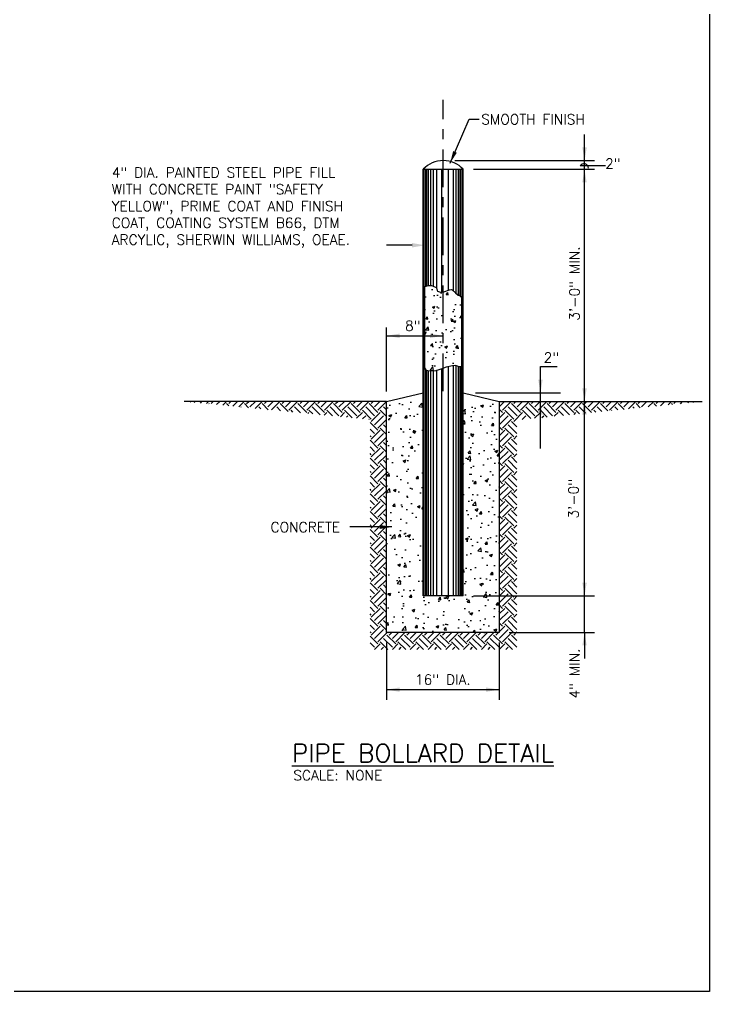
# Model space of a CAD drawing. Header units: inches. Extents: x 3.2 to 30, y 2.6 to 21.9.
# Drawn here: x 23.15 to 30, y 2.6 to 12.25 of the extents above; entities that cross this region are included whole.
import ezdxf
from ezdxf.enums import TextEntityAlignment as Align

# ---------------------------------------------------------------- set-up
doc = ezdxf.new("R2010")
doc.units = ezdxf.units.IN
doc.header["$MEASUREMENT"] = 0
doc.linetypes.add('CL4', pattern=[0.5625, 0.375, -0.0625, 0.0625, -0.0625])
for name, color, linetype in [('W-DETL-CENT', 1, 'CL4'), ('W-DETL-HEVY', 3, 'Continuous'), ('W-DETL-LITE', 1, 'Continuous'), ('W-DETL-MEDI', 2, 'Continuous'), ('W-DETL-XHVY', 4, 'Continuous'), ('W-TEXT-MISC-MEDI', 2, 'Continuous'), ('W-TEXT-MISC-XHVY', 4, 'Continuous')]:
    doc.layers.add(name, color=color, linetype=linetype)
doc.styles.add('10', font='ROMANS', dxfattribs={"height": 0.1})
doc.styles.add('12', font='ROMANS.shx', dxfattribs={"height": 0.12})
doc.styles.add('18', font='ROMANS.shx', dxfattribs={"height": 0.18})
doc.dimstyles.new('LEADER', dxfattribs={"dimtxt": 0.12, "dimasz": 0.12, "dimexe": 0.18, "dimexo": 0.0625, "dimgap": 0.09, "dimtad": 0, "dimtih": 1, "dimtoh": 1, "dimdec": 4, "dimzin": 0, "dimdsep": 46, "dimtxsty": '12', "dimcen": 0.09, "dimadec": 0, "dimazin": 0, "dimtfac": 1, "dimtdec": 4, "dimtofl": 0, "dimtmove": 0, "dimatfit": 3, "dimfxl": 1, "dimtolj": 1, "dimtzin": 0, "dimarcsym": 0})

# ---------------------------------------------------------------- blocks, each defined once
blk = doc.blocks.new('*X42')
at = {"color": 0}
for p, q in [((140.942, 40.179), (140.971, 40.208)), ((141.143, 40.16), (141.192, 40.208)), ((141.446, 40.13), (141.523, 40.208)), ((141.748, 40.101), (141.855, 40.208)), ((141.881, 40.088), (141.863, 40.106)), ((141.974, 40.106), (142.076, 40.208)), ((142.251, 40.052), (142.407, 40.208)), ((142.553, 40.023), (142.739, 40.208)), ((142.861, 39.993), (142.747, 40.106)), ((142.858, 40.106), (142.96, 40.208)), ((143.057, 39.974), (143.291, 40.208)), ((143.359, 39.944), (143.622, 40.208)), ((143.84, 39.898), (143.631, 40.106)), ((143.742, 40.106), (143.843, 40.208)), ((143.907, 39.94), (144.175, 40.208)), ((144.164, 39.866), (144.506, 40.208)), ((144.819, 39.802), (144.515, 40.106)), ((144.625, 40.106), (144.727, 40.208)), ((144.791, 39.94), (145.059, 40.208)), ((144.97, 39.788), (145.39, 40.208)), ((145.798, 39.707), (145.399, 40.106)), ((145.509, 40.106), (145.611, 40.208)), ((145.675, 39.94), (145.943, 40.208)), ((145.841, 39.775), (146.274, 40.208)), ((146.725, 39.664), (146.283, 40.106)), ((146.393, 40.106), (146.495, 40.208)), ((146.559, 39.94), (146.827, 40.208)), ((146.725, 39.775), (147.158, 40.208)), ((147.609, 39.664), (147.167, 40.106)), ((147.277, 40.106), (147.379, 40.208)), ((147.443, 39.94), (147.71, 40.208)), ((147.609, 39.775), (148.042, 40.208)), ((148.492, 39.664), (148.05, 40.106)), ((148.161, 40.106), (148.263, 40.208)), ((148.327, 39.94), (148.594, 40.208)), ((148.492, 39.775), (148.926, 40.208)), ((149.376, 39.664), (148.934, 40.106)), ((149.045, 40.106), (149.147, 40.208)), ((149.211, 39.94), (149.478, 40.208)), ((149.376, 39.775), (149.81, 40.208)), ((150.26, 39.664), (149.818, 40.106)), ((149.929, 40.106), (150.031, 40.208)), ((150.094, 39.94), (150.362, 40.208)), ((150.26, 39.775), (150.687, 40.201)), ((156.282, 39.94), (156.549, 40.208)), ((156.447, 39.775), (156.881, 40.208)), ((157.331, 39.664), (156.889, 40.106)), ((157, 40.106), (157.102, 40.208)), ((157.166, 39.94), (157.433, 40.208)), ((157.331, 39.775), (157.765, 40.208)), ((158.215, 39.664), (157.773, 40.106)), ((157.884, 40.106), (157.986, 40.208)), ((158.049, 39.94), (158.317, 40.208)), ((158.215, 39.775), (158.648, 40.208)), ((159.099, 39.664), (158.657, 40.106)), ((158.768, 40.106), (158.869, 40.208)), ((158.933, 39.94), (159.201, 40.208)), ((159.099, 39.775), (159.532, 40.208)), ((159.983, 39.664), (159.541, 40.106)), ((159.651, 40.106), (159.753, 40.208)), ((159.817, 39.94), (160.085, 40.208)), ((159.983, 39.775), (160.416, 40.208)), ((160.867, 39.664), (160.425, 40.106)), ((160.535, 40.106), (160.637, 40.208)), ((160.701, 39.94), (160.969, 40.208)), ((160.867, 39.775), (161.3, 40.208)), ((161.676, 39.739), (161.309, 40.106)), ((161.419, 40.106), (161.521, 40.208)), ((161.585, 39.94), (161.853, 40.208)), ((161.751, 39.775), (162.184, 40.208)), ((162.479, 39.819), (162.193, 40.106)), ((162.303, 40.106), (162.405, 40.208)), ((162.469, 39.94), (162.736, 40.208)), ((162.701, 39.842), (163.068, 40.208)), ((163.283, 39.9), (163.077, 40.106)), ((163.187, 40.106), (163.289, 40.208)), ((163.353, 39.94), (163.62, 40.208)), ((163.684, 39.94), (163.952, 40.208)), ((164.086, 39.98), (163.96, 40.106)), ((164.071, 40.106), (164.173, 40.208)), ((164.298, 40.001), (164.504, 40.208)), ((164.666, 40.038), (164.836, 40.208)), ((164.89, 40.061), (164.844, 40.106)), ((164.955, 40.106), (165.057, 40.208)), ((165.28, 40.1), (165.388, 40.208)), ((165.648, 40.137), (165.72, 40.208)), ((165.894, 40.161), (165.941, 40.208)), ((166.262, 40.198), (166.272, 40.208)), ((143.472, 39.933), (143.465, 39.94)), ((144.452, 39.838), (144.349, 39.94)), ((145.431, 39.743), (145.233, 39.94)), ((146.042, 39.684), (145.951, 39.775)), ((146.41, 39.648), (146.117, 39.94)), ((146.782, 39.612), (146.835, 39.664)), ((147.022, 39.588), (146.835, 39.775)), ((147.389, 39.553), (147.001, 39.94)), ((147.588, 39.533), (147.719, 39.664)), ((148.001, 39.493), (147.719, 39.775)), ((148.327, 39.499), (147.885, 39.94)), ((148.394, 39.455), (148.603, 39.664)), ((148.98, 39.398), (148.603, 39.775)), ((149.211, 39.499), (148.769, 39.94)), ((149.199, 39.377), (149.487, 39.664)), ((149.929, 39.333), (149.487, 39.775)), ((150.094, 39.499), (149.653, 39.94)), ((149.929, 39.222), (150.371, 39.664)), ((150.687, 39.459), (150.371, 39.775)), ((150.687, 39.79), (150.536, 39.94)), ((156.447, 39.664), (156.279, 39.832)), ((156.279, 39.386), (156.558, 39.664)), ((157, 39.333), (156.558, 39.775)), ((157.166, 39.499), (156.724, 39.94)), ((157, 39.222), (157.442, 39.664)), ((157.86, 39.357), (157.442, 39.775)), ((158.049, 39.499), (157.607, 39.94)), ((158.036, 39.374), (158.326, 39.664)), ((158.663, 39.437), (158.326, 39.775)), ((158.933, 39.499), (158.491, 39.94)), ((159.018, 39.473), (159.21, 39.664)), ((159.467, 39.518), (159.21, 39.775)), ((159.768, 39.548), (159.375, 39.94)), ((160, 39.571), (160.093, 39.664)), ((160.27, 39.598), (160.093, 39.775)), ((160.571, 39.628), (160.259, 39.94)), ((161.073, 39.679), (160.977, 39.775)), ((161.375, 39.709), (161.143, 39.94)), ((161.877, 39.759), (161.861, 39.775)), ((162.178, 39.789), (162.027, 39.94)), ((162.982, 39.87), (162.911, 39.94)), ((148.696, 39.426), (148.769, 39.499)), ((149.501, 39.347), (149.653, 39.499)), ((149.803, 39.318), (149.818, 39.333)), ((150.26, 38.78), (149.875, 39.166)), ((150.094, 39.057), (150.536, 39.499)), ((150.26, 38.891), (150.687, 39.318)), ((156.282, 39.499), (156.279, 39.501)), ((156.282, 39.057), (156.724, 39.499)), ((156.447, 38.891), (156.889, 39.333)), ((157.157, 38.954), (156.889, 39.222)), ((157.422, 39.313), (157.607, 39.499)), ((158.404, 39.411), (158.491, 39.499)), ((150.094, 38.615), (149.875, 38.834)), ((149.929, 38.338), (150.371, 38.78)), ((150.094, 38.173), (150.536, 38.615)), ((150.687, 38.575), (150.371, 38.891)), ((150.687, 38.906), (150.536, 39.057)), ((156.447, 38.78), (156.279, 38.948)), ((156.279, 38.502), (156.558, 38.78)), ((156.282, 38.615), (156.279, 38.617)), ((156.282, 38.173), (156.724, 38.615)), ((157, 38.449), (156.558, 38.891)), ((157.157, 38.623), (156.724, 39.057)), ((149.929, 38.449), (149.875, 38.503)), ((150.26, 37.897), (149.875, 38.282)), ((150.26, 38.007), (150.687, 38.434)), ((150.687, 38.022), (150.536, 38.173)), ((156.447, 38.007), (156.889, 38.449)), ((157.157, 37.739), (156.724, 38.173)), ((157.157, 38.07), (156.889, 38.338)), ((157, 38.338), (157.157, 38.496)), ((150.094, 37.731), (149.875, 37.95)), ((149.929, 37.455), (150.371, 37.897)), ((150.094, 37.289), (150.536, 37.731)), ((150.687, 37.691), (150.371, 38.007)), ((156.447, 37.897), (156.279, 38.064)), ((156.279, 37.618), (156.558, 37.897)), ((156.282, 37.731), (156.279, 37.733)), ((156.282, 37.289), (156.724, 37.731)), ((157, 37.565), (156.558, 38.007)), ((149.929, 37.565), (149.875, 37.619)), ((150.26, 37.013), (149.875, 37.398)), ((150.26, 37.123), (150.687, 37.55)), ((150.687, 37.138), (150.536, 37.289)), ((156.447, 37.013), (156.279, 37.181)), ((156.447, 37.123), (156.889, 37.565)), ((157.157, 36.855), (156.724, 37.289)), ((157.157, 37.186), (156.889, 37.455)), ((157, 37.455), (157.157, 37.612)), ((150.094, 36.847), (149.875, 37.067)), ((149.929, 36.681), (149.875, 36.735)), ((149.929, 36.571), (150.371, 37.013)), ((150.094, 36.405), (150.536, 36.847)), ((150.687, 36.807), (150.371, 37.123)), ((156.279, 36.734), (156.558, 37.013)), ((156.282, 36.847), (156.279, 36.849)), ((156.282, 36.405), (156.724, 36.847)), ((156.447, 36.239), (156.889, 36.681)), ((157, 36.681), (156.558, 37.123)), ((157, 36.571), (157.157, 36.728)), ((150.26, 36.129), (149.875, 36.514)), ((150.26, 36.239), (150.687, 36.666)), ((150.687, 35.923), (150.371, 36.239)), ((150.687, 36.254), (150.536, 36.405)), ((156.447, 36.129), (156.279, 36.297)), ((157, 35.797), (156.558, 36.239)), ((157.157, 35.971), (156.724, 36.405)), ((157.157, 36.303), (156.889, 36.571)), ((150.094, 35.963), (149.875, 36.183)), ((149.929, 35.797), (149.875, 35.851)), ((149.929, 35.687), (150.371, 36.129)), ((150.094, 35.521), (150.536, 35.963)), ((150.26, 35.355), (150.687, 35.782)), ((156.279, 35.85), (156.558, 36.129)), ((156.282, 35.963), (156.279, 35.965)), ((156.282, 35.521), (156.724, 35.963)), ((156.447, 35.355), (156.889, 35.797)), ((157, 35.687), (157.157, 35.844)), ((150.26, 35.245), (149.875, 35.63)), ((150.094, 35.079), (149.875, 35.299)), ((149.929, 34.803), (150.371, 35.245)), ((150.687, 35.039), (150.371, 35.355)), ((150.687, 35.371), (150.536, 35.521)), ((156.447, 35.245), (156.279, 35.413)), ((156.279, 34.966), (156.558, 35.245)), ((157, 34.913), (156.558, 35.355)), ((157.157, 35.087), (156.724, 35.521)), ((157.157, 35.419), (156.889, 35.687)), ((149.929, 34.913), (149.875, 34.967)), ((150.26, 34.361), (149.875, 34.746)), ((150.094, 34.637), (150.536, 35.079)), ((150.26, 34.471), (150.687, 34.898)), ((156.282, 35.079), (156.279, 35.081)), ((156.282, 34.637), (156.724, 35.079)), ((156.447, 34.471), (156.889, 34.913)), ((157.157, 34.535), (156.889, 34.803)), ((157, 34.803), (157.157, 34.961)), ((150.094, 34.195), (149.875, 34.415)), ((149.929, 33.919), (150.371, 34.361)), ((150.687, 34.155), (150.371, 34.471)), ((150.687, 34.487), (150.536, 34.637)), ((156.447, 34.361), (156.279, 34.529)), ((156.279, 34.083), (156.558, 34.361)), ((157, 34.03), (156.558, 34.471)), ((157.157, 34.203), (156.724, 34.637)), ((149.929, 34.03), (149.875, 34.083)), ((150.26, 33.477), (149.875, 33.862)), ((150.094, 33.753), (150.536, 34.195)), ((150.26, 33.588), (150.687, 34.014)), ((156.282, 34.195), (156.279, 34.197)), ((156.282, 33.753), (156.724, 34.195)), ((156.447, 33.588), (156.889, 34.03)), ((157.157, 33.651), (156.889, 33.919)), ((157, 33.919), (157.157, 34.077)), ((150.094, 33.311), (149.875, 33.531)), ((149.929, 33.035), (150.371, 33.477)), ((150.094, 32.869), (150.536, 33.311)), ((150.687, 33.271), (150.371, 33.588)), ((150.687, 33.603), (150.536, 33.753)), ((156.447, 33.477), (156.279, 33.645)), ((156.279, 33.199), (156.558, 33.477)), ((156.282, 33.311), (156.279, 33.314)), ((156.282, 32.869), (156.724, 33.311)), ((157, 33.146), (156.558, 33.588)), ((157.157, 33.319), (156.724, 33.753)), ((149.929, 33.146), (149.875, 33.2)), ((150.26, 32.593), (149.875, 32.979)), ((150.26, 32.704), (150.687, 33.13)), ((150.687, 32.719), (150.536, 32.869)), ((156.447, 32.704), (156.889, 33.146)), ((157.157, 32.436), (156.724, 32.869)), ((157.157, 32.767), (156.889, 33.035)), ((157, 33.035), (157.157, 33.193)), ((150.094, 32.427), (149.875, 32.647)), ((149.929, 32.151), (150.371, 32.593)), ((150.094, 31.986), (150.536, 32.427)), ((150.687, 32.387), (150.371, 32.704)), ((156.447, 32.593), (156.279, 32.761)), ((156.279, 32.315), (156.558, 32.593)), ((156.282, 32.427), (156.279, 32.43)), ((156.282, 31.986), (156.724, 32.427)), ((157, 32.262), (156.558, 32.704)), ((149.929, 32.262), (149.875, 32.316)), ((150.26, 31.709), (149.875, 32.095)), ((150.26, 31.82), (150.687, 32.247)), ((150.687, 31.835), (150.536, 31.986)), ((156.447, 31.709), (156.279, 31.877)), ((156.447, 31.82), (156.889, 32.262)), ((157.157, 31.552), (156.724, 31.986)), ((157.157, 31.883), (156.889, 32.151)), ((157, 32.151), (157.157, 32.309)), ((150.094, 31.544), (149.875, 31.763)), ((149.929, 31.378), (149.875, 31.432)), ((149.929, 31.267), (150.371, 31.709)), ((150.094, 31.102), (150.536, 31.544)), ((150.26, 30.936), (150.687, 31.363)), ((150.687, 31.504), (150.371, 31.82)), ((156.279, 31.431), (156.558, 31.709)), ((156.282, 31.544), (156.279, 31.546)), ((156.282, 31.102), (156.724, 31.544)), ((156.447, 30.936), (156.889, 31.378)), ((157, 31.378), (156.558, 31.82)), ((157, 31.267), (157.157, 31.425)), ((150.26, 30.825), (149.875, 31.211)), ((150.094, 30.66), (149.875, 30.879)), ((150.687, 30.62), (150.371, 30.936)), ((150.687, 30.951), (150.536, 31.102)), ((156.447, 30.825), (156.279, 30.993)), ((157, 30.494), (156.558, 30.936)), ((157.157, 30.668), (156.724, 31.102)), ((157.157, 30.999), (156.889, 31.267)), ((149.929, 30.494), (149.875, 30.548)), ((149.929, 30.383), (150.371, 30.825)), ((150.094, 30.218), (150.536, 30.66)), ((150.26, 30.052), (150.687, 30.479)), ((156.279, 30.547), (156.558, 30.825)), ((156.282, 30.66), (156.279, 30.662)), ((156.282, 30.218), (156.724, 30.66)), ((156.447, 30.052), (156.889, 30.494)), ((157, 30.383), (157.157, 30.541)), ((150.26, 29.942), (149.875, 30.327)), ((150.094, 29.776), (149.875, 29.995)), ((149.929, 29.5), (150.371, 29.942)), ((150.687, 29.736), (150.371, 30.052)), ((150.687, 30.067), (150.536, 30.218)), ((156.447, 29.942), (156.279, 30.11)), ((156.279, 29.663), (156.558, 29.942)), ((157, 29.61), (156.558, 30.052)), ((157.157, 29.784), (156.724, 30.218)), ((157.157, 30.115), (156.889, 30.383)), ((149.929, 29.61), (149.875, 29.664)), ((150.26, 29.058), (149.875, 29.443)), ((150.094, 29.334), (150.536, 29.776)), ((150.26, 29.168), (150.687, 29.595)), ((156.282, 29.776), (156.279, 29.778)), ((156.282, 29.334), (156.724, 29.776)), ((156.447, 29.168), (156.889, 29.61)), ((157.157, 29.232), (156.889, 29.5)), ((157, 29.5), (157.157, 29.657)), ((150.094, 28.892), (149.875, 29.112)), ((149.929, 28.616), (150.371, 29.058)), ((150.687, 28.852), (150.371, 29.168)), ((150.687, 29.183), (150.536, 29.334)), ((156.447, 29.058), (156.279, 29.226)), ((156.279, 28.779), (156.558, 29.058)), ((157, 28.726), (156.558, 29.168)), ((157.157, 28.9), (156.724, 29.334)), ((149.929, 28.726), (149.875, 28.78)), ((150.26, 28.174), (149.875, 28.559)), ((150.094, 28.45), (150.536, 28.892)), ((150.26, 28.284), (150.702, 28.726)), ((151.144, 28.174), (150.702, 28.616)), ((150.813, 28.726), (150.791, 28.748)), ((150.813, 28.616), (150.945, 28.748)), ((150.978, 28.45), (151.276, 28.748)), ((151.144, 28.284), (151.586, 28.726)), ((152.028, 28.174), (151.586, 28.616)), ((151.697, 28.726), (151.675, 28.748)), ((151.697, 28.616), (151.829, 28.748)), ((151.862, 28.45), (152.16, 28.748)), ((152.028, 28.284), (152.47, 28.726)), ((152.912, 28.174), (152.47, 28.616)), ((152.58, 28.726), (152.558, 28.748)), ((152.58, 28.616), (152.713, 28.748)), ((152.746, 28.45), (153.044, 28.748)), ((152.912, 28.284), (153.354, 28.726)), ((153.796, 28.174), (153.354, 28.616)), ((153.464, 28.726), (153.442, 28.748)), ((153.464, 28.616), (153.597, 28.748)), ((153.63, 28.45), (153.928, 28.748)), ((153.796, 28.284), (154.238, 28.726)), ((154.68, 28.174), (154.238, 28.616)), ((154.348, 28.726), (154.326, 28.748)), ((154.348, 28.616), (154.481, 28.748)), ((154.514, 28.45), (154.812, 28.748)), ((154.68, 28.284), (155.122, 28.726)), ((155.563, 28.174), (155.122, 28.616)), ((155.232, 28.726), (155.21, 28.748)), ((155.232, 28.616), (155.364, 28.748)), ((155.398, 28.45), (155.696, 28.748)), ((155.563, 28.284), (156.005, 28.726)), ((156.447, 28.174), (156.005, 28.616)), ((156.116, 28.726), (156.094, 28.748)), ((156.116, 28.616), (156.248, 28.748)), ((156.282, 28.892), (156.279, 28.894)), ((156.282, 28.45), (156.724, 28.892)), ((156.447, 28.284), (156.889, 28.726)), ((157.157, 28.348), (156.889, 28.616)), ((157, 28.616), (157.157, 28.773)), ((150.094, 28.008), (149.875, 28.228)), ((150.098, 27.901), (150.371, 28.174)), ((150.754, 27.901), (150.371, 28.284)), ((150.429, 27.901), (150.536, 28.008)), ((150.978, 28.008), (150.536, 28.45)), ((150.982, 27.901), (151.255, 28.174)), ((151.638, 27.901), (151.255, 28.284)), ((151.313, 27.901), (151.42, 28.008)), ((151.862, 28.008), (151.42, 28.45)), ((151.866, 27.901), (152.138, 28.174)), ((152.522, 27.901), (152.138, 28.284)), ((152.197, 27.901), (152.304, 28.008)), ((152.746, 28.008), (152.304, 28.45)), ((152.749, 27.901), (153.022, 28.174)), ((153.406, 27.901), (153.022, 28.284)), ((153.081, 27.901), (153.188, 28.008)), ((153.63, 28.008), (153.188, 28.45)), ((153.633, 27.901), (153.906, 28.174)), ((154.29, 27.901), (153.906, 28.284)), ((153.965, 27.901), (154.072, 28.008)), ((154.514, 28.008), (154.072, 28.45)), ((154.517, 27.901), (154.79, 28.174)), ((155.173, 27.901), (154.79, 28.284)), ((154.849, 27.901), (154.956, 28.008)), ((155.398, 28.008), (154.956, 28.45)), ((155.401, 27.901), (155.674, 28.174)), ((156.057, 27.901), (155.674, 28.284)), ((155.733, 27.901), (155.84, 28.008)), ((156.282, 28.008), (155.84, 28.45)), ((156.285, 27.901), (156.558, 28.174)), ((156.941, 27.901), (156.558, 28.284)), ((156.616, 27.901), (156.724, 28.008)), ((157.157, 28.016), (156.724, 28.45))]:
    blk.add_line(p, q, dxfattribs=at)

msp = doc.modelspace()

# ---------------------------------------------------------------- hatches: boundary and pattern name
at = {"layer": 'W-DETL-LITE'}
h = msp.add_hatch(dxfattribs=at)
h.set_pattern_fill('AR-CONC', color=256, scale=0.035)
h.set_pattern_definition([(50, (0, 0), (0.251041, -0.0219632), [0.02625, -0.28875]), (355, (0, 0), (-0.048563, 0.2632672), [0.021, -0.231]), (100.4514, (0.02092, -0.00183), (0.202478, 0.241304), [0.022309, -0.2453997]), (46.1842, (0, 0.07), (0.3735345, -0.0579317), [0.039375, -0.433125]), (96.6356, (0.03113, 0.06517), (0.3271317, 0.3409415), [0.0334636, -0.3681]), (351.1842, (0, 0.07), (0.3271317, 0.3409415), [0.0315, -0.3465]), (21, (0.035, 0.0525), (0.2089175, -0.1409166), [0.02625, -0.28875]), (326, (0.035, 0.0525), (0.0851604, 0.2538025), [0.021, -0.231]), (71.4514, (0.0524, 0.04076), (0.2940778, 0.112886), [0.022309, -0.2453997]), (37.5, (0, 0), (0.00425595, 0.11651285), [0, -0.2282, 0, -0.2345, 0, -0.231875]), (7.5, (0, 0), (0.09207434, 0.1380441), [0, -0.1337, 0, -0.22295, 0, -0.088375]), (327.5, (-0.07805, 0), (0.18683785, -0.0078942), [0, -0.0875, 0, -0.273, 0, -0.36225]), (317.5, (-0.11305, 0), (0.2041152, 0.0350367), [0, -0.11375, 0, -0.1813, 0, -0.25725])])
h.paths.add_polyline_path([(27.5428, 8.8156), (27.5466, 8.8081), (27.5448, 8.8046), (27.528, 8.8008), (27.5197, 8.8015), (27.4852, 8.8141), (27.4523, 8.8125), (27.3896, 8.7984), (27.3379, 8.778), (27.2861, 8.7639), (27.2328, 8.7607), (27.2076, 8.7619), (27.1952, 8.767), (27.187, 8.7746), (27.1777, 8.7937), (27.1777, 9.5983), (27.1895, 9.6039), (27.214, 9.6104), (27.2422, 9.6089), (27.2592, 9.6042), (27.2908, 9.5885), (27.2962, 9.5779), (27.2983, 9.56), (27.3034, 9.554), (27.324, 9.5464), (27.3383, 9.5442), (27.3661, 9.5462), (27.4225, 9.565), (27.4411, 9.5692), (27.4492, 9.5665), (27.4805, 9.5383), (27.5087, 9.5132), (27.5185, 9.511), (27.5332, 9.5119), (27.5385, 9.5085), (27.5428, 9.4968)])
h = msp.add_hatch(dxfattribs=at)
h.set_pattern_fill('AR-CONC', color=256, scale=0.04)
h.set_pattern_definition([(50, (0, 0), (0.286904, -0.0251009), [0.03, -0.33]), (355, (0, 0), (-0.0555005, 0.300877), [0.024, -0.264]), (100.4514, (0.0239, -0.0021), (0.2314035, 0.275776), [0.025496, -0.2804568]), (46.1842, (0, 0.08), (0.4268965, -0.0662077), [0.045, -0.495]), (96.6356, (0.03557, 0.0745), (0.373865, 0.3896474), [0.038244, -0.4206855]), (351.1842, (0, 0.08), (0.373865, 0.3896474), [0.036, -0.396]), (21, (0.04, 0.06), (0.2387628, -0.1610476), [0.03, -0.33]), (326, (0.04, 0.06), (0.097326, 0.29006), [0.024, -0.264]), (71.4514, (0.0599, 0.04658), (0.336089, 0.1290125), [0.025496, -0.2804568]), (37.5, (0, 0), (0.00486394, 0.13315754), [0, -0.2608, 0, -0.268, 0, -0.265]), (7.5, (0, 0), (0.1052278, 0.1577647), [0, -0.1528, 0, -0.2548, 0, -0.101]), (327.5, (-0.0892, 0), (0.21352897, -0.00902195), [0, -0.1, 0, -0.312, 0, -0.414]), (317.5, (-0.1292, 0), (0.2332745, 0.040042), [0, -0.13, 0, -0.2072, 0, -0.294])])
h.paths.add_polyline_path([(27.1611, 8.545), (26.7968, 8.4582), (26.7968, 6.1662), (27.9153, 6.1662), (27.9153, 8.4582), (27.5595, 8.545), (27.5595, 6.5279), (27.1611, 6.5279)])

# ---------------------------------------------------------------- linework, layer by layer
at = {"layer": 'DEFPOINTS'}
msp.add_lwpolyline([(3.1698, 21.9003), (30.0048, 21.9003), (30.0048, 2.6009), (3.1698, 2.6009)], close=True, dxfattribs=at)
at = {"layer": 'W-DETL-CENT'}
msp.add_line((27.3603, 8.5611), (27.3603, 11.4515), dxfattribs=at)
at = {"layer": 'W-DETL-HEVY', "linetype": 'Continuous'}
for p, q in [((27.1611, 6.5279), (27.1611, 10.7628)), ((27.1611, 10.7628), (27.5595, 10.7628)), ((27.5595, 6.5279), (27.5595, 10.7628))]:
    msp.add_line(p, q, dxfattribs=at)
at = {"layer": 'W-DETL-HEVY', "color": 3, "linetype": 'Continuous'}
msp.add_line((27.5595, 6.5279), (27.1611, 6.5279), dxfattribs=at)
at = {"layer": 'W-DETL-HEVY'}
msp.add_arc((27.3603, 10.5789), 0.2711, 42.70005, 137.29995, dxfattribs=at)
at = {"layer": 'W-DETL-LITE', "linetype": 'Continuous'}
for p, q in [((27.1682, 10.7628), (27.1682, 6.5279)), ((27.1849, 10.7628), (27.1849, 9.6007)), ((27.1932, 10.7628), (27.1932, 9.6035)), ((27.2099, 10.7628), (27.2099, 9.6091)), ((27.2349, 10.7628), (27.2349, 9.6093)), ((27.2599, 10.7628), (27.2599, 9.6015)), ((27.2932, 10.7628), (27.2932, 9.582)), ((27.3432, 10.7628), (27.3432, 9.549)), ((27.4099, 10.7628), (27.4099, 9.5608)), ((27.4599, 10.7628), (27.4599, 9.5569)), ((27.4849, 10.7628), (27.4849, 9.5345)), ((27.5099, 10.7628), (27.5099, 9.5122)), ((27.5265, 10.7628), (27.5265, 9.5104)), ((27.5304, 10.7594), (27.5304, 9.4924)), ((27.5349, 10.7628), (27.5349, 9.5091)), ((27.5515, 10.7628), (27.5515, 6.5279)), ((27.1849, 8.7828), (27.1849, 6.5279)), ((27.4099, 8.8029), (27.4099, 6.5279)), ((27.4599, 8.8128), (27.4599, 6.5279)), ((27.4849, 8.8142), (27.4849, 6.5279)), ((27.5099, 8.8051), (27.5099, 6.5279)), ((27.5265, 8.8024), (27.5265, 6.5279)), ((27.5349, 8.8034), (27.5349, 6.5279)), ((27.5432, 8.8044), (27.5432, 6.5279)), ((27.1932, 8.7701), (27.1932, 6.5279)), ((27.2099, 8.7646), (27.2099, 6.5279)), ((27.2349, 8.7609), (27.2349, 6.5279)), ((27.2599, 8.7623), (27.2599, 6.5279)), ((27.2932, 8.7658), (27.2932, 6.5279)), ((27.3432, 8.7794), (27.3432, 6.5279))]:
    msp.add_line(p, q, dxfattribs=at)
msp.add_lwpolyline([(27.1611, 10.7628), (27.1611, 10.7628), (27.1611, 10.7628), (27.1612, 10.7629), (27.1612, 10.7629), (27.1613, 10.763), (27.1614, 10.7631)], dxfattribs=at)
at = {"layer": 'W-DETL-MEDI'}
for p, q in [((28.7631, 10.7628), (28.7631, 11.1096)), ((27.4745, 10.8496), (28.8631, 10.8496)), ((27.6595, 10.7628), (28.8631, 10.7628)), ((28.9706, 10.797), (28.7191, 10.797)), ((28.7631, 8.4582), (28.7631, 10.7628)), ((27.0504, 10.0093), (26.796, 10.0093)), ((26.7968, 8.5582), (26.7968, 9.1913)), ((26.7968, 9.1102), (27.3603, 9.1102)), ((28.3258, 7.9904), (28.3258, 8.805)), ((28.3258, 8.805), (28.4904, 8.805)), ((27.6811, 8.545), (28.5237, 8.545)), ((28.7631, 6.5279), (28.7631, 8.4582)), ((27.6595, 6.5279), (28.8631, 6.5279)), ((28.7631, 6.1662), (28.7631, 6.5279)), ((28.0153, 6.1662), (28.8631, 6.1662)), ((28.7631, 6.1662), (28.7631, 5.9062)), ((26.7968, 6.0662), (26.7968, 5.4979)), ((27.9153, 6.0662), (27.9153, 5.4979)), ((26.7968, 5.5979), (27.9153, 5.5979))]:
    msp.add_line(p, q, dxfattribs=at)
at = {"layer": 'W-DETL-MEDI', "linetype": 'Continuous'}
for p, q in [((26.7968, 8.4582), (24.7887, 8.4582)), ((27.9153, 8.4582), (29.9319, 8.4582))]:
    msp.add_line(p, q, dxfattribs=at)
msp.add_lwpolyline([(27.5428, 8.8156), (27.5466, 8.8081), (27.5448, 8.8046), (27.528, 8.8008), (27.5197, 8.8015), (27.4852, 8.8141), (27.4523, 8.8125), (27.3896, 8.7984), (27.3379, 8.778), (27.2861, 8.7639), (27.2328, 8.7607), (27.2076, 8.7619), (27.1952, 8.767), (27.187, 8.7746), (27.1777, 8.7937), (27.1777, 9.5983), (27.1895, 9.6039), (27.214, 9.6104), (27.2422, 9.6089), (27.2592, 9.6042), (27.2908, 9.5885), (27.2962, 9.5779), (27.2983, 9.56), (27.3034, 9.554), (27.324, 9.5464), (27.3383, 9.5442), (27.3661, 9.5462), (27.4225, 9.565), (27.4411, 9.5692), (27.4492, 9.5665), (27.4805, 9.5383), (27.5087, 9.5132), (27.5185, 9.511), (27.5332, 9.5119), (27.5385, 9.5085), (27.5428, 9.4968)], close=True, dxfattribs=at)
at = {"layer": 'W-DETL-MEDI'}
msp.add_arc((28.7572, 10.7736), 0.0448, 1.33389, 148.47482, dxfattribs=at)
for points in [[(28.7417, 10.9796), (28.785, 10.9796), (28.7633, 10.8496)], [(28.7414, 10.6328), (28.7847, 10.6328), (28.7631, 10.7628)], [(27.0504, 9.9876), (27.0504, 10.0309), (27.1804, 10.0093)], [(26.9268, 9.0885), (26.9268, 9.1318), (26.7968, 9.1102)], [(27.2303, 9.0885), (27.2303, 9.1318), (27.3603, 9.1102)], [(28.3475, 8.675), (28.3041, 8.675), (28.3258, 8.545)], [(28.7847, 8.5882), (28.7414, 8.5882), (28.7631, 8.4582)], [(28.3475, 8.3282), (28.3041, 8.3282), (28.3258, 8.4582)], [(28.7847, 8.3282), (28.7414, 8.3282), (28.7631, 8.4582)], [(28.7414, 6.6593), (28.7847, 6.6593), (28.7631, 6.5293)], [(28.7414, 6.0362), (28.7847, 6.0362), (28.7631, 6.1662)], [(26.9268, 5.5763), (26.9268, 5.6196), (26.7968, 5.5979)], [(27.7853, 5.5763), (27.7853, 5.6196), (27.9153, 5.5979)]]:
    msp.add_solid(points, dxfattribs=at)
at = {"layer": 'W-DETL-XHVY', "linetype": 'Continuous'}
msp.add_lwpolyline([(27.5595, 8.545), (27.9153, 8.4582), (27.9153, 6.1662), (26.7968, 6.1662), (26.7968, 8.4582), (27.1611, 8.545)], dxfattribs=at)

# ---------------------------------------------------------------- block references
at = {"layer": 'W-DETL-LITE', "xscale": 0.1999999999999993, "yscale": 0.1999999999999993, "zscale": 0.1999999999999993}
msp.add_blockref('*X42', (-3.3405, 0.4165), dxfattribs=at)

# ---------------------------------------------------------------- texts
at = {"layer": 'W-DETL-MEDI', "style": '10'}
msp.add_text('SMOOTH FINISH', height=0.1, dxfattribs=at).set_placement((27.7381, 11.2092))
for p in [(29.0445, 10.82), (28.4344, 8.8939)]:
    msp.add_text('2"', height=0.1, dxfattribs=at).set_placement(p, align=Align.MIDDLE)
msp.add_text('8"', height=0.1, dxfattribs=at).set_placement((27.0581, 9.2102), align=Align.MIDDLE_CENTER)
at = {"layer": 'W-DETL-MEDI', "insert": (24.0685, 10.7814), "char_height": 0.1, "width": 2.69673, "attachment_point": 1, "style": '10'}
msp.add_mtext('4" DIA. PAINTED STEEL PIPE FILL WITH CONCRETE PAINT "SAFETY YELLOW", PRIME COAT AND FINISH COAT, COATING SYSTEM B66, DTM ARCYLIC, SHERWIN WILLIAMS, OEAE.', dxfattribs=at)
at = {"layer": 'W-TEXT-MISC-MEDI', "style": '10'}
for s, p in [('3\'-0" MIN.', (28.6631, 9.6286)), ('3\'-0"', (28.6537, 7.493)), ('4" MIN.', (28.6631, 5.7576))]:
    msp.add_text(s, height=0.1, rotation=90, dxfattribs=at).set_placement(p, align=Align.MIDDLE)
for s, p in [('CONCRETE', (25.6453, 7.1607)), ('SCALE: NONE', (25.8716, 4.6977))]:
    msp.add_text(s, height=0.1, dxfattribs=at).set_placement(p)
msp.add_text('16" DIA.', height=0.1, dxfattribs=at).set_placement((27.3561, 5.6979), align=Align.MIDDLE)
at = {"layer": 'W-TEXT-MISC-XHVY', "style": '18'}
msp.add_text('%%UPIPE BOLLARD DETAIL', height=0.18, dxfattribs=at).set_placement((25.8583, 4.8775))

# ---------------------------------------------------------------- leaders
at = {"layer": 'W-DETL-MEDI'}
msp.add_leader([(26.8494, 7.2126), (26.5712, 7.2126), (26.4332, 7.2126)], dimstyle='LEADER', dxfattribs=at)
at = {"layer": 'W-TEXT-MISC-MEDI'}
msp.add_leader([(27.4292, 10.8253), (27.6161, 11.2592), (27.7157, 11.2592)], dimstyle='LEADER', dxfattribs=at)

doc.saveas('drawing.dxf')
